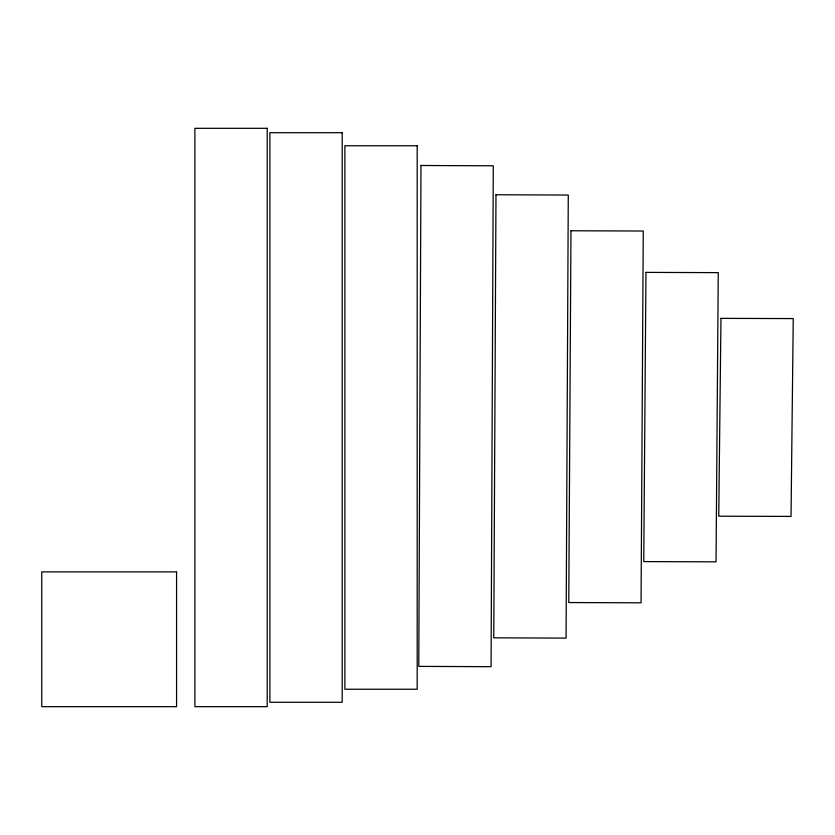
<?xml version="1.0" encoding="UTF-8"?>
<svg xmlns="http://www.w3.org/2000/svg" width="835" height="835" viewBox="0 0 835 835"><rect width="100%" height="100%" fill="white"/><g stroke="black" fill="none" stroke-linecap="round" stroke-linejoin="round"><path stroke-width="1.25" d="M420.986 165.487L418.773 666.382L491.074 666.685L493.287 165.8L420.986 165.487M495.98 194.753L493.767 637.825L566.067 638.117L568.28 195.046L495.98 194.753M570.973 230.763L568.76 602.546L641.061 602.818L643.263 231.034L570.973 230.763M645.966 272.387L643.754 561.59L716.044 561.84L718.257 272.638L645.966 272.387M720.96 318.365L718.747 516.207L791.037 516.416L793.25 318.584L720.96 318.365M267.2 128.319L194.899 128.319L194.899 706.681L267.2 706.681L267.2 128.319M342.193 132.713L269.893 132.713L269.893 702.287L342.193 702.287L342.193 132.713M417.187 145.76L344.886 145.76L344.886 689.24L417.187 689.24L417.187 145.76M176.571 571.871L41.75 571.871L41.75 706.681L176.571 706.681L176.571 571.871"/></g></svg>
